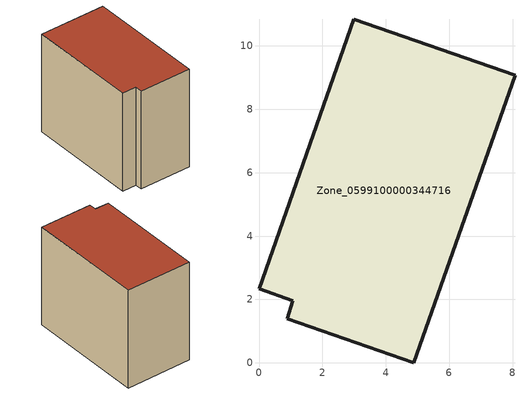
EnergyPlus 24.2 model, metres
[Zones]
Zone_0599100000344716
 floor ground (C_G): 8.08,9.07 4.89,0 0.89,1.4 1.07,1.97 0,2.34 2.99,10.84 z0
 wall outside (C_F): 4.89,0 8.08,9.07 2.99,10.84 0,2.34 1.07,1.97 0.89,1.4 4.89,0 z0:8.21
 roof outside (C_R): 0.89,1.4 4.89,0 8.08,9.07 2.99,10.84 0,2.34 1.07,1.97 z8.21
[BUILDING]
Pand.0599100000344716: North Axis=0; Terrain=City; Loads Convergence Tolerance Value=0.04; Temperature Convergence Tolerance Value=0.4; Solar Distribution=FullExterior; Maximum Number of Warmup Days=25; Minimum Number of Warmup Days=1
[Site:Location]
Rotterdam.The.Hague.AP_ZH_NLD Design_Conditions: Latitude=51.96; Longitude=4.45; Time Zone=1; Elevation=-4.5
[SITE:GROUNDTEMPERATURE:BUILDINGSURFACE]
18, 18, 18, 18, 18, 18, 18, 18, 18, 18, 18, 18
[MATERIAL] Thermal Absorptance=0.9; Solar Absorptance=0.7; Visible Absorptance=0.7
Name | Roughness | Thickness | Conductivity | Density | Specific Heat
G.TI.1992-2005 | MediumSmooth | 0.15 | 0.06 | 540 | 1210
F.TI.1992-2005 | Rough | 0.3 | 0.12 | 1920 | 840
R.TI.1992-2005 | MediumRough | 0.2 | 0.08 | 1500 | 1000
[CONSTRUCTION]
C_G: G.TI.1992-2005
C_F: F.TI.1992-2005
C_R: R.TI.1992-2005
[ZONE]
Zone_0599100000344716: Type=1; Multiplier=1; Ceiling Height=Autocalculate; Volume=Autocalculate; Floor Area=autocalculate; Part of Total Floor Area=Yes
[ZONEINFILTRATION:DESIGNFLOWRATE]
Infil_Zone_0599100000344716: Zone or ZoneList or Space or SpaceList=Zone_0599100000344716; Schedule=AlwaysOn; Design Flow Rate Calculation Method=Flow/Area; Flow Rate per Floor Area=0.0015; Constant Term Coefficient=1; Temperature Term Coefficient=0; Velocity Term Coefficient=0; Velocity Squared Term Coefficient=0
[HVACTEMPLATE:ZONE:IDEALLOADSAIRSYSTEM]
Zone_0599100000344716: Maximum Heating Supply Air Temperature=50; Minimum Cooling Supply Air Temperature=13; Maximum Heating Supply Air Humidity Ratio=0.0156; Minimum Cooling Supply Air Humidity Ratio=0.0077; Heating Limit=NoLimit; Cooling Limit=NoLimit; Dehumidification Control Type=ConstantSensibleHeatRatio; Cooling Sensible Heat Ratio=0.7; Dehumidification Setpoint=60; Humidification Control Type=None; Humidification Setpoint=30; Outdoor Air Method=None; Outdoor Air Flow Rate per Person=0.00944; Outdoor Air Flow Rate per Zone Floor Area=0; Outdoor Air Flow Rate per Zone=0; Demand Controlled Ventilation Type=None; Outdoor Air Economizer Type=NoEconomizer; Heat Recovery Type=None; Sensible Heat Recovery Effectiveness=0.7; Latent Heat Recovery Effectiveness=0.65
[ZONECONTROL:THERMOSTAT]
ThermostatControl_Zone_0599100000344716: Zone or ZoneList=Zone_0599100000344716; Control Type Schedule=DualSetpointControlType; Control 1=Thermostat_Zone_0599100000344716; Temperature Difference Between Cutout And Setpoint=0
[THERMOSTATSETPOINT:DUALSETPOINT]
Thermostat_Zone_0599100000344716: Heating Setpoint Temperature Schedule=HeatingSetpoint_Zone_0599100000344716; Cooling Setpoint Temperature Schedule=CoolingSetpoint_Zone_0599100000344716
[SCHEDULE:COMPACT]
HeatingSetpoint_Zone_0599100000344716: Through: 12/31, For: AllDays, Until: 24:00, 21
CoolingSetpoint_Zone_0599100000344716: Through: 12/31, For: AllDays, Until: 24:00, 24
DualSetpointControlType: Through: 12/31, For: AllDays, Until: 24:00, 4
AlwaysOn: Through: 12/31, For: AllDays, Until: 24:00, 1
